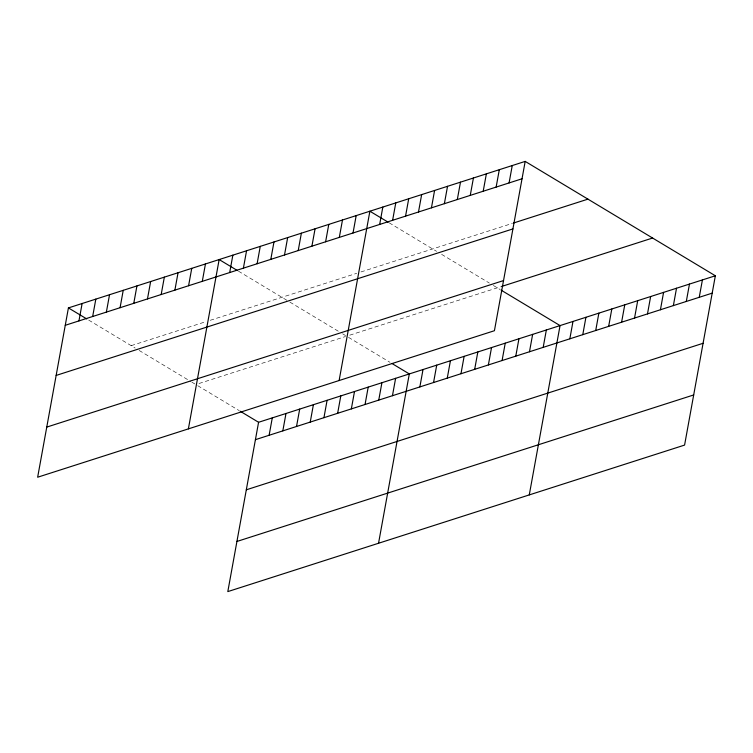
<?xml version="1.0" encoding="UTF-8"?>
<svg xmlns="http://www.w3.org/2000/svg" width="753" height="753" viewBox="0 0 753 753"><rect width="100%" height="100%" fill="white"/><g stroke="black" fill="none" stroke-linecap="round" stroke-linejoin="round"><path stroke-width="0.56" stroke-dasharray="3.77 2.82" d="M131.173 345.655L206.011 321.644M210.228 320.298L356.743 273.301M360.96 271.946L512.445 223.359M198.99 383.522L345.505 336.525M349.721 335.179L500.529 286.808M389.197 222.822L436.618 251.351M441.597 254.345L489.337 283.053M493.319 285.453L500.19 289.585M238.466 271.174L288.87 301.492M289.867 302.094L338.605 331.405M342.587 333.795L345.571 335.593M348.498 337.353L390.007 362.325M88.694 320.1L135.154 348.046M139.136 350.437L190.857 381.545M191.855 382.148L194.839 383.936M197.757 385.696L239.275 410.667"/><path stroke-width="1.13" d="M525.189 161.396L68.419 307.911L37.65 477.223L494.42 330.718L525.189 161.396L715.35 275.777L684.581 445.089L227.811 591.604L258.58 422.282L715.35 275.777M78.961 320.9L82.124 303.515M92.666 316.505L95.829 299.12M106.371 312.109L109.533 294.724M120.075 307.713L123.228 290.329M133.78 303.318L136.933 285.933M147.475 298.922L150.638 281.537M161.18 294.527L164.342 277.142M174.884 290.131L178.047 272.746M188.589 285.735L191.751 268.35M202.293 281.34L205.447 263.955M188.382 428.881L219.151 259.559L237.496 270.591M229.693 272.548L232.856 255.163M243.398 268.153L246.56 250.768M257.102 263.757L260.265 246.372M270.807 259.361L273.97 241.977M284.512 254.966L287.665 237.581M298.216 250.57L301.369 233.185M269.122 435.272L272.285 417.887M311.911 246.175L315.074 228.79M282.827 430.876L285.989 413.491M325.616 241.779L328.779 224.403M296.531 426.48L299.694 409.095M339.321 237.383L342.483 220.008M310.236 422.085L313.399 404.7M353.025 232.988L356.188 215.612M323.941 417.689L327.094 400.304M339.114 380.529L369.883 211.217L388.228 222.248M337.645 413.293L340.798 395.909M379.672 224.441L382.825 207.066M351.34 408.898L354.503 391.513M392.614 220.29L395.767 202.915M365.045 404.502L368.208 387.117M405.556 216.139L408.71 198.764M378.75 400.107L381.912 382.722M418.499 211.988L421.652 194.613M392.454 395.711L395.617 378.326M431.441 207.837L434.594 190.462M378.543 543.252L409.312 373.93L391.936 363.483M444.374 203.687L447.536 186.311M419.863 386.92L423.017 369.535M457.316 199.536L460.478 182.16M433.559 382.524L436.721 365.139M470.258 195.385L473.421 178.009M447.263 378.128L450.426 360.753M483.2 191.234L486.363 173.858M460.968 373.733L464.13 356.357M496.142 187.083L499.305 169.707M474.672 369.337L477.835 351.962M509.084 182.932L512.247 165.547M488.377 364.941L491.53 347.566M502.082 360.546L505.235 343.17M515.777 356.16L518.939 338.775M529.481 351.764L532.644 334.379M543.186 347.368L546.349 329.983M529.274 494.9L560.053 325.588L501.159 290.169M569.833 338.822L572.995 321.437M582.775 334.671L585.928 317.286M595.717 330.52L598.87 313.135M608.659 326.369L611.812 308.984M621.601 322.218L624.755 304.833M634.544 318.067L637.697 300.682M647.486 313.916L650.639 296.531M660.428 309.765L663.581 292.38M673.37 305.614L676.523 288.23M686.303 301.454L689.466 284.079M699.245 297.303L702.408 279.928M65.257 325.296L522.027 178.781M513.527 223.01L587.942 199.14M56.146 375.427L512.915 228.921M46.761 427.092L503.531 280.577M501.611 286.46L652.597 238.033M255.427 439.667L712.187 293.152M246.316 489.808L703.076 343.293M236.922 541.463L693.692 394.949M68.419 307.911L86.764 318.943M240.235 411.251L258.58 422.282"/></g></svg>
